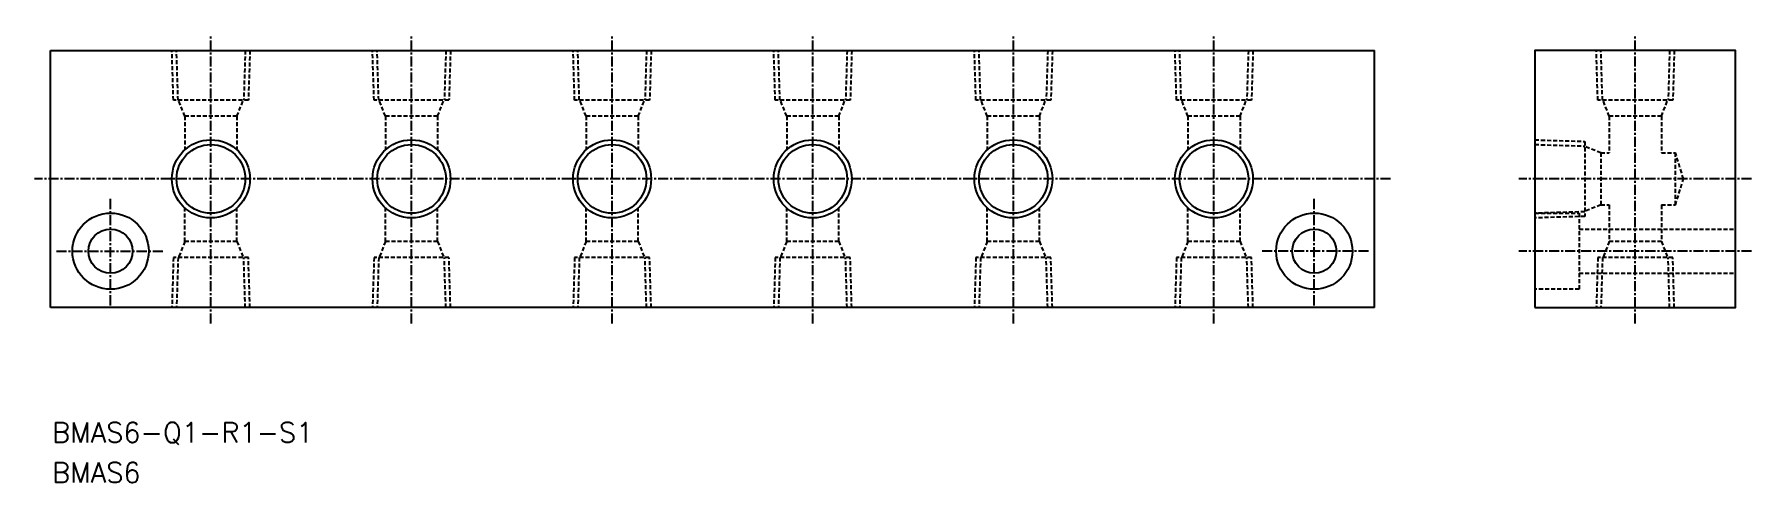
# Model space of a CAD drawing. Extents: x 36 to 250, y 67 to 123.
import ezdxf
from ezdxf.enums import TextEntityAlignment as Align

# ---------------------------------------------------------------- set-up
doc = ezdxf.new("R2010")
doc.units = 0
doc.linetypes.add('CENTER', pattern=[2, 1.25, -0.25, 0.25, -0.25])
doc.linetypes.add('DASHED', pattern=[0.75, 0.5, -0.25])
doc.layers.get('0').update_dxf_attribs({"linetype": 'CONTINUOUS'})
doc.layers.add('CENTER', color=1, linetype='CENTER')
doc.styles.get("Standard").update_dxf_attribs({"font": 'txt.shx', "bigfont": 'extfont.shx'})

msp = doc.modelspace()

# ---------------------------------------------------------------- linework, layer by layer
at = {"color": 7, "linetype": 'CONTINUOUS'}
for p, q in [((37.5, 121), (202.5, 121)), ((37.5, 89), (37.5, 121)), ((202.5, 89), (202.5, 121)), ((202.5, 89), (37.5, 89))]:
    msp.add_line(p, q, dxfattribs=at)
at = {"color": 3, "linetype": 'DASHED'}
for p, q in [((52.83, 114.8), (52.64, 121)), ((53.41, 114.8), (53.22, 121)), ((61.78, 121), (61.59, 114.8)), ((62.36, 121), (62.17, 114.8)), ((77.83, 114.8), (77.64, 121)), ((78.41, 114.8), (78.22, 121)), ((86.78, 121), (86.59, 114.8)), ((87.36, 121), (87.17, 114.8)), ((102.83, 114.8), (102.64, 121)), ((103.41, 114.8), (103.22, 121)), ((111.78, 121), (111.59, 114.8)), ((112.36, 121), (112.17, 114.8)), ((127.83, 114.8), (127.64, 121)), ((128.41, 114.8), (128.22, 121)), ((136.78, 121), (136.59, 114.8)), ((137.36, 121), (137.17, 114.8)), ((152.83, 114.8), (152.64, 121)), ((153.41, 114.8), (153.22, 121)), ((161.78, 121), (161.59, 114.8)), ((162.36, 121), (162.17, 114.8)), ((177.83, 114.8), (177.64, 121)), ((178.41, 114.8), (178.22, 121)), ((186.78, 121), (186.59, 114.8)), ((187.36, 121), (187.17, 114.8)), ((230.33, 114.8), (230.14, 121)), ((230.91, 114.8), (230.72, 121)), ((239.28, 121), (239.09, 114.8)), ((239.86, 121), (239.67, 114.8)), ((62.17, 114.8), (52.83, 114.8)), ((54.25, 112.8), (53.47, 114.8)), ((60.75, 112.8), (61.53, 114.8)), ((87.17, 114.8), (77.83, 114.8)), ((79.25, 112.8), (78.47, 114.8)), ((85.75, 112.8), (86.53, 114.8)), ((112.17, 114.8), (102.83, 114.8)), ((104.25, 112.8), (103.47, 114.8)), ((110.75, 112.8), (111.53, 114.8)), ((137.17, 114.8), (127.83, 114.8)), ((129.25, 112.8), (128.47, 114.8)), ((135.75, 112.8), (136.53, 114.8)), ((162.17, 114.8), (152.83, 114.8)), ((154.25, 112.8), (153.47, 114.8)), ((160.75, 112.8), (161.53, 114.8)), ((187.17, 114.8), (177.83, 114.8)), ((179.25, 112.8), (178.47, 114.8)), ((185.75, 112.8), (186.53, 114.8)), ((239.67, 114.8), (230.33, 114.8)), ((231.75, 112.8), (230.97, 114.8)), ((238.25, 112.8), (239.03, 114.8)), ((60.75, 112.8), (54.25, 112.8)), ((54.25, 112.8), (54.25, 108.62)), ((60.75, 112.8), (60.75, 108.62)), ((79.25, 112.8), (79.25, 108.62)), ((85.75, 112.8), (79.25, 112.8)), ((85.75, 112.8), (85.75, 108.62)), ((110.75, 112.8), (104.25, 112.8)), ((104.25, 112.8), (104.25, 108.62)), ((110.75, 112.8), (110.75, 108.62)), ((129.25, 112.8), (129.25, 108.62)), ((135.75, 112.8), (129.25, 112.8)), ((135.75, 112.8), (135.75, 108.62)), ((160.75, 112.8), (154.25, 112.8)), ((154.25, 112.8), (154.25, 108.62)), ((160.75, 112.8), (160.75, 108.62)), ((179.25, 112.8), (179.25, 108.62)), ((185.75, 112.8), (179.25, 112.8)), ((185.75, 112.8), (185.75, 108.62)), ((238.25, 112.8), (231.75, 112.8)), ((231.75, 112.8), (231.75, 108.25)), ((238.25, 112.8), (238.25, 108.25)), ((222.5, 109.86), (228.7, 109.67)), ((222.5, 109.28), (228.7, 109.09)), ((228.7, 109.67), (228.7, 100.33)), ((230.7, 108.25), (228.7, 109.03)), ((230.7, 108.25), (230.7, 101.75)), ((230.7, 108.25), (231.75, 108.25)), ((238.25, 108.25), (240, 108.25)), ((241, 105), (240, 108.25)), ((240, 101.75), (240, 108.25)), ((240, 101.75), (241, 105)), ((54.25, 97.2), (54.25, 101.38)), ((60.75, 97.2), (60.75, 101.38)), ((79.25, 97.2), (79.25, 101.38)), ((85.75, 97.2), (85.75, 101.38)), ((104.25, 97.2), (104.25, 101.38)), ((110.75, 97.2), (110.75, 101.38)), ((129.25, 97.2), (129.25, 101.38)), ((135.75, 97.2), (135.75, 101.38)), ((154.25, 97.2), (154.25, 101.38)), ((160.75, 97.2), (160.75, 101.38)), ((179.25, 97.2), (179.25, 101.38)), ((185.75, 97.2), (185.75, 101.38)), ((228.7, 100.91), (222.5, 100.72)), ((222.5, 100.75), (228, 100.75)), ((228, 100.75), (228, 91.25)), ((230.7, 101.75), (228.7, 100.97)), ((230.7, 101.75), (231.75, 101.75)), ((231.75, 101.75), (231.75, 97.2)), ((238.25, 101.75), (240, 101.75)), ((238.25, 101.75), (238.25, 97.2)), ((228.7, 100.33), (222.5, 100.14)), ((228, 98.75), (247.5, 98.75)), ((54.25, 97.2), (53.47, 95.2)), ((60.75, 97.2), (54.25, 97.2)), ((60.75, 97.2), (61.53, 95.2)), ((79.25, 97.2), (78.47, 95.2)), ((85.75, 97.2), (79.25, 97.2)), ((85.75, 97.2), (86.53, 95.2)), ((104.25, 97.2), (103.47, 95.2)), ((110.75, 97.2), (104.25, 97.2)), ((110.75, 97.2), (111.53, 95.2)), ((129.25, 97.2), (128.47, 95.2)), ((135.75, 97.2), (129.25, 97.2)), ((135.75, 97.2), (136.53, 95.2)), ((154.25, 97.2), (153.47, 95.2)), ((160.75, 97.2), (154.25, 97.2)), ((160.75, 97.2), (161.53, 95.2)), ((179.25, 97.2), (178.47, 95.2)), ((185.75, 97.2), (179.25, 97.2)), ((185.75, 97.2), (186.53, 95.2)), ((231.75, 97.2), (230.97, 95.2)), ((238.25, 97.2), (231.75, 97.2)), ((238.25, 97.2), (239.03, 95.2)), ((52.83, 95.2), (52.64, 89)), ((62.17, 95.2), (52.83, 95.2)), ((53.41, 95.2), (53.22, 89)), ((61.78, 89), (61.59, 95.2)), ((62.36, 89), (62.17, 95.2)), ((77.83, 95.2), (77.64, 89)), ((87.17, 95.2), (77.83, 95.2)), ((78.41, 95.2), (78.22, 89)), ((86.78, 89), (86.59, 95.2)), ((87.36, 89), (87.17, 95.2)), ((102.83, 95.2), (102.64, 89)), ((112.17, 95.2), (102.83, 95.2)), ((103.41, 95.2), (103.22, 89)), ((111.78, 89), (111.59, 95.2)), ((112.36, 89), (112.17, 95.2)), ((127.83, 95.2), (127.64, 89)), ((137.17, 95.2), (127.83, 95.2)), ((128.41, 95.2), (128.22, 89)), ((136.78, 89), (136.59, 95.2)), ((137.36, 89), (137.17, 95.2)), ((152.83, 95.2), (152.64, 89)), ((162.17, 95.2), (152.83, 95.2)), ((153.41, 95.2), (153.22, 89)), ((161.78, 89), (161.59, 95.2)), ((162.36, 89), (162.17, 95.2)), ((177.83, 95.2), (177.64, 89)), ((187.17, 95.2), (177.83, 95.2)), ((178.41, 95.2), (178.22, 89)), ((186.78, 89), (186.59, 95.2)), ((187.36, 89), (187.17, 95.2)), ((230.33, 95.2), (230.14, 89)), ((239.67, 95.2), (230.33, 95.2)), ((230.91, 95.2), (230.72, 89)), ((239.28, 89), (239.09, 95.2)), ((239.86, 89), (239.67, 95.2)), ((228, 93.25), (247.5, 93.25)), ((228, 91.25), (222.5, 91.25))]:
    msp.add_line(p, q, dxfattribs=at)
at = {"color": 7, "linetype": 'CONTINUOUS'}
msp.add_lwpolyline([(222.5, 89), (247.5, 89), (247.5, 121), (222.5, 121)], close=True, dxfattribs=at)
at = {"color": 3, "linetype": 'CONTINUOUS'}
for centre in [(57.5, 105), (82.5, 105), (107.5, 105), (132.5, 105), (157.5, 105), (182.5, 105)]:
    msp.add_circle(centre, 4.86, dxfattribs=at)
at = {"color": 7, "linetype": 'CONTINUOUS'}
for centre, radius in [((57.5, 105), 4.28), ((82.5, 105), 4.28), ((107.5, 105), 4.28), ((132.5, 105), 4.28), ((157.5, 105), 4.28), ((182.5, 105), 4.28), ((45, 96), 4.75), ((195, 96), 4.75), ((45, 96), 2.75), ((195, 96), 2.75)]:
    msp.add_circle(centre, radius, dxfattribs=at)
at = {"layer": 'CENTER', "color": 1, "linetype": 'CENTER'}
for p, q in [((57.5, 87), (57.5, 123)), ((82.5, 87), (82.5, 123)), ((107.5, 87), (107.5, 123)), ((132.5, 87), (132.5, 123)), ((157.5, 87), (157.5, 123)), ((182.5, 87), (182.5, 123)), ((235, 87), (235, 123)), ((204.5, 105), (35.5, 105)), ((249.5, 105), (220.5, 105)), ((45, 89.25), (45, 102.75)), ((195, 89.25), (195, 102.75)), ((38.25, 96), (51.75, 96)), ((201.75, 96), (188.25, 96)), ((249.5, 96), (220.5, 96))]:
    msp.add_line(p, q, dxfattribs=at)

# ---------------------------------------------------------------- texts
at = {"color": 7, "linetype": 'CONTINUOUS'}
for s, p in [('BMAS6-Q1-R1-S1', (37.7, 73.42)), ('BMAS6', (37.7, 68.42))]:
    msp.add_text(s, height=2.5, dxfattribs=at).set_placement(p, align=Align.MIDDLE_LEFT)

doc.saveas('drawing.dxf')
